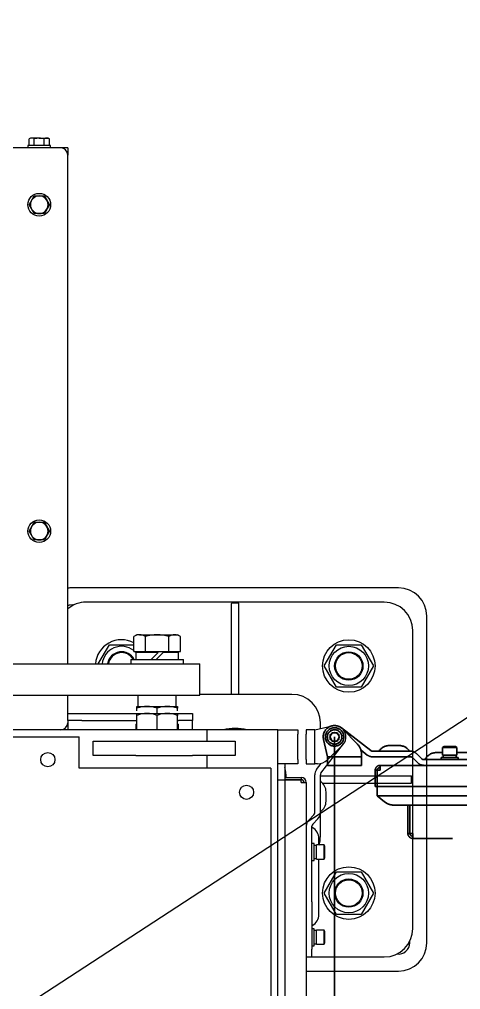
# Model space of a CAD drawing. Extents: x -681219 to -550379, y -242630 to -158199.
# Drawn here: x -573645 to -573334, y -222500 to -221816 of the extents above; entities that cross this region are included whole.
import ezdxf

# ---------------------------------------------------------------- set-up
doc = ezdxf.new("R2010")
doc.units = 0
doc.header["$LTSCALE"] = 1000
doc.linetypes.add('C2', pattern=[17, 14, -1, 1, -1])
doc.linetypes.add('P2', pattern=[23, 18, -1, 1, -1, 1, -1])
for name, color, linetype in [('19031000044', 7, 'CONTINUOUS'), ('AAD0802002', 7, 'CONTINUOUS'), ('AAD0803002', 7, 'CONTINUOUS'), ('AAD2005001', 7, 'CONTINUOUS'), ('AAD2005501', 7, 'CONTINUOUS'), ('AAD2010001', 7, 'CONTINUOUS'), ('AAO0602001', 7, 'CONTINUOUS'), ('C__USERS_YSV001_', 7, 'CONTINUOUS'), ('FAA02001', 7, 'CONTINUOUS'), ('GAB00601', 7, 'CONTINUOUS'), ('GAB00802', 7, 'CONTINUOUS'), ('GAB02001', 7, 'CONTINUOUS'), ('GAE00601', 7, 'CONTINUOUS'), ('GAE02001', 7, 'CONTINUOUS'), ('GBH02401', 7, 'CONTINUOUS'), ('GZDH011002071', 7, 'CONTINUOUS'), ('GZDH011003592', 7, 'CONTINUOUS'), ('GZDH011004841', 7, 'CONTINUOUS'), ('GZDH011027072', 7, 'CONTINUOUS'), ('GZDH011027981', 7, 'CONTINUOUS'), ('GZDH011032011', 7, 'CONTINUOUS'), ('GZDH011034431', 7, 'CONTINUOUS'), ('GZDH011034441', 7, 'CONTINUOUS'), ('GZDH011034501', 7, 'CONTINUOUS'), ('NEW1', 2, 'CONTINUOUS'), ('SDZB011043001', 7, 'CONTINUOUS'), ('中心线', 4, 'C2')]:
    doc.layers.add(name, color=color, linetype=linetype)
doc.layers.add('双点划线', color=2, linetype='P2', lineweight=35)
doc.styles.add('ISOCP', font='isocp.shx', dxfattribs={"bigfont": 'gbcbig.shx'})
doc.dimstyles.new('STD2', dxfattribs={"dimscale": 40, "dimtxt": 2.5, "dimasz": 2.5, "dimexe": 1, "dimexo": 0.7, "dimgap": 0.7, "dimtad": 1, "dimdec": 0, "dimdsep": 46, "dimtxsty": 'ISOCP', "dimcen": 2.5, "dimadec": 1, "dimazin": 2, "dimtfac": 1, "dimtdec": 0, "dimtmove": 0, "dimatfit": 3, "dimfxl": 0, "dimarcsym": 0})

# ---------------------------------------------------------------- blocks, each defined once
blk = doc.blocks.new('端门')
at = {"layer": '双点划线', "ltscale": 0.05}
for p, q in [((0, 0), (0, 1260.09)), ((-1233.1, 71.5), (-55.1, 71.5)), ((-55.1, 68), (-55.1, 71.5)), ((-53.1, 68), (-55.1, 68)), ((-51.6, 68), (-53.1, 68)), ((-53.1, 68), (-53.1, 48)), ((-53.1, 48), (-53.1, 68)), ((-51.6, 68), (-51.6, 48)), ((-53.1, 61.5), (-53.1, 61.5)), ((-41.6, 48), (-1246.6, 48)), ((-30.1, 41.5), (-1258.1, 41.5)), ((-35.26, 45.73), (-30.1, 41.5)), ((-30.1, 41.5), (-30.1, 26)), ((-30.1, 35), (-1258.1, 35)), ((-30.1, 23.5), (-30.1, 35)), ((-28.6, 35), (-30.1, 35)), ((-28.6, 35), (-28.6, 23.5)), ((-32.1, 23.5), (-32.1, 20)), ((-32.1, 23.5), (-30.1, 23.5)), ((-30.1, 26), (-30.1, 23.5)), ((-28.6, 23.5), (-30.1, 23.5)), ((-32.1, 20), (-1256.1, 20)), ((-113.73, 16), (-62.83, 16)), ((-87.1, 16), (-87.1, 14.4)), ((-87.1, 14.4), (-75.1, 14.4)), ((-85.75, 14.4), (-85.75, 14.17)), ((-76.45, 12.8), (-76.45, 14.4)), ((-75.1, 14.4), (-75.1, 16)), ((-61.41, 15.41), (-57.76, 11.76)), ((-58.59, 18.24), (-54.93, 14.59)), ((-53.51, 14), (-26.68, 14)), ((-16, 20), (-19, 20)), ((-19, 20), (-19, 14)), ((-19, 12.07), (-19, 14)), ((-19, 14), (-16, 14)), ((-16, 20), (2, 20)), ((-16, 14), (2, 14)), ((5, 20), (2, 20)), ((2, 14), (5, 14)), ((5, 14), (5, 20)), ((5, 14), (7.8, 1.79)), ((-124.96, 11), (-86.1, 11)), ((-86.1, 12.8), (-76.1, 12.8)), ((-86.1, 12.8), (-86.1, 7.4)), ((-86.1, 7.4), (-76.1, 7.4)), ((-86.1, 7.4), (-85.06, 6.8)), ((-85.75, 13.03), (-85.75, 12.8)), ((-77.14, 6.8), (-76.1, 7.4)), ((-76.1, 7.4), (-76.1, 12.8)), ((-76.1, 11), (-71.7, 11)), ((-53.51, 10), (-26.68, 10)), ((-25.46, 9.58), (-4.9, -6.33)), ((-23.01, 12.75), (-18.62, 9.35)), ((-85.06, 6.8), (-77.14, 6.8)), ((-45.27, 6), (-38.76, 6)), ((-5.72, -5.59), (-16.15, 5.09)), ((-3.46, 0), (-1.73, 3)), ((-1.73, -3), (-3.46, 0)), ((-1.73, 3), (1.73, 3)), ((1.73, 3), (3.46, 0)), ((3.46, 0), (1.73, -3)), ((1.73, -3), (-1.73, -3))]:
    blk.add_line(p, q, dxfattribs=at)
for radius in [6.5, 5.11]:
    blk.add_circle((0, 0), radius, dxfattribs=at)
for centre, radius, start, end in [((0, 0), 1260.09, 90, 178.40835), ((-55.1, 68), 3.5, 0, 90), ((-55.1, 68), 2, 0, 90), ((-41.6, 38), 10, 50.6341, 90), ((-33.1, 26), 3, 289.4712, 303.55731), ((-32.1, 23.5), 2, 270, 0), ((-32.1, 23.5), 3.5, 270, 0), ((-33.1, 26), 3, 357.90729, 0), ((-81.1, 13.03), 4.65, 162.92065, 180), ((-81.1, 14.17), 4.65, 177.11163, 186.9875), ((-71.7, 20), 9, 270, 331.72629), ((-63.33, 15.5), 0.5, 90, 151.72629), ((-62.83, 14), 6, 45, 90), ((-62.83, 14), 2, 45, 90), ((-53.51, 16), 2, 225, 270), ((-26.68, 8), 6, 52.27309, 90), ((-53.51, 16), 6, 225, 270), ((-53.01, 9.5), 0.5, 35.37654, 90), ((-45.27, 15), 9, 215.37654, 270), ((-38.76, 15), 9, 270, 324.62346), ((-31.01, 9.5), 0.5, 90, 144.62346), ((-26.68, 8), 2, 52.27309, 90), ((-9, 12.07), 10, 180, 224.33269), ((0, 0), 8, 224.33269, 12.90317)]:
    blk.add_arc(centre, radius, start, end, dxfattribs=at)
blk = doc.blocks.new('fushitu')
at = {"layer": '19031000044', "color": 7, "linetype": 'Continuous'}
for p, q in [((5520, 1300), (5520, 1297)), ((5526, 1300), (5520, 1300)), ((5526, 1300), (5538.21, 1302.8)), ((5526, 1297), (5526, 1300)), ((5520, 1279), (5520, 1297)), ((5526, 1279), (5526, 1297)), ((5537, 1296.73), (5540, 1298.46)), ((5537, 1293.27), (5537, 1296.73)), ((5540, 1291.54), (5537, 1293.27)), ((5540, 1298.46), (5543, 1296.73)), ((5543, 1293.27), (5540, 1291.54)), ((5543, 1296.73), (5543, 1293.27)), ((5530.42, 1269.54), (5546.33, 1290.1)), ((5545.59, 1289.28), (5534.91, 1278.85)), ((5520, 1279), (5520, 1276)), ((5526, 1276), (5526, 1279)), ((5520, 1276), (5526, 1276)), ((5527.93, 1276), (5526, 1276)), ((5527.25, 1271.99), (5530.65, 1276.38)), ((5526, 1241.49), (5526, 1268.32)), ((5530, 1241.49), (5530, 1268.32)), ((5534, 1249.73), (5534, 1256.24)), ((5521.76, 1236.41), (5525.41, 1240.07)), ((5524.59, 1233.59), (5528.24, 1237.24)), ((5524, 1181.27), (5524, 1232.17)), ((5529, 1218.9), (5529, 1223.3)), ((5529, 1170.04), (5529, 1208.9)), ((5524, 1178.79), (5524, 1181.27)), ((5524, 1178.79), (5524, 1145.53)), ((5524, 1140), (5524, 1145.53)), ((5520, 1140), (5524, 1140))]:
    blk.add_line(p, q, dxfattribs=at)
for radius in [6.5, 5.11]:
    blk.add_circle((5540, 1295), radius, dxfattribs=at)
for centre, radius, start, end in [((5540, 1295), 8, 314.33269, 102.90317), ((5527.93, 1286), 10, 270, 314.33269), ((5532, 1268.32), 6, 142.27309, 180), ((5532, 1268.32), 2, 142.27309, 180), ((5530.5, 1263.99), 0.5, 180, 234.62346), ((5525, 1256.24), 9, 0, 54.62346), ((5525, 1249.73), 9, 305.37654, 0), ((5524, 1241.49), 2, 315, 0), ((5524, 1241.49), 6, 315, 0), ((5530.5, 1241.99), 0.5, 125.37654, 180), ((5526, 1232.17), 6, 135, 180), ((5526, 1232.17), 2, 135, 180), ((5524.5, 1231.67), 0.5, 180, 241.72629), ((5520, 1223.3), 9, 0, 61.72629), ((5520, 1170.04), 9, 298.27371, 0), ((5524.5, 1161.67), 0.5, 118.27371, 180)]:
    blk.add_arc(centre, radius, start, end, dxfattribs=at)
at = {"layer": 'AAD0802002', "color": 7, "linetype": 'Continuous'}
for p, q in [((5324.81, 1670), (5328.41, 1676.23)), ((5328.41, 1676.23), (5332, 1676.23)), ((5332, 1676.23), (5335.6, 1676.23)), ((5335.6, 1676.23), (5339.19, 1670)), ((5328.41, 1663.77), (5324.81, 1670)), ((5339.19, 1670), (5335.6, 1663.77)), ((5332, 1663.77), (5328.41, 1663.77)), ((5335.6, 1663.77), (5332, 1663.77)), ((5324.81, 1440), (5328.41, 1446.23)), ((5328.41, 1446.23), (5332, 1446.23)), ((5332, 1446.23), (5335.6, 1446.23)), ((5335.6, 1446.23), (5339.19, 1440)), ((5328.41, 1433.77), (5324.81, 1440)), ((5339.19, 1440), (5335.6, 1433.77)), ((5332, 1433.77), (5328.41, 1433.77)), ((5335.6, 1433.77), (5332, 1433.77))]:
    blk.add_line(p, q, dxfattribs=at)
for centre, start, end in [((5332, 1670), 90, 270), ((5332, 1670), 270, 90), ((5332, 1440), 90, 270), ((5332, 1440), 270, 90)]:
    blk.add_arc(centre, 6.23, start, end, dxfattribs=at)
at = {"layer": 'AAD0803002', "color": 7, "linetype": 'Continuous'}
for p, q in [((5325.85, 1716.9), (5324.9, 1716.35)), ((5324.9, 1711.6), (5324.9, 1716.35)), ((5332, 1716.9), (5325.85, 1716.9)), ((5328.45, 1711.6), (5328.45, 1716.35)), ((5332, 1716.9), (5338.15, 1716.9)), ((5335.55, 1711.6), (5335.55, 1716.35)), ((5339.1, 1716.35), (5338.15, 1716.9)), ((5339.1, 1711.6), (5339.1, 1716.35))]:
    blk.add_line(p, q, dxfattribs=at)
for centre, start, end in [((5326.68, 1713.73), 55.93921, 124.0637), ((5337.32, 1713.73), 55.93602, 124.06107)]:
    blk.add_arc(centre, 3.17, start, end, dxfattribs=at)
for points in [[(5332, 1716.9), (5331.4, 1716.9), (5330.8, 1716.85), (5329.62, 1716.66), (5329.03, 1716.52), (5328.45, 1716.35)], [(5335.55, 1716.35), (5334.98, 1716.52), (5334.39, 1716.65), (5333.21, 1716.85), (5332.6, 1716.9), (5332, 1716.9)]]:
    blk.add_open_spline(points, degree=3, knots=[0, 0, 0, 0, 0.5, 0.5, 1, 1, 1, 1], dxfattribs=at)
at = {"layer": 'AAD2005001', "color": 7, "linetype": 'Continuous'}
for p, q in [((5400.73, 1316.5), (5429.27, 1316.5)), ((5400.73, 1315.23), (5400.73, 1316.5)), ((5400.73, 1313.43), (5400.73, 1315.23)), ((5415, 1311.5), (5415, 1315.23)), ((5429.27, 1316.5), (5429.27, 1315.23)), ((5429.27, 1313.43), (5429.27, 1315.23))]:
    blk.add_line(p, q, dxfattribs=at)
for centre, start, end in [((5407.87, 1295.72), 69.91441, 110.08391), ((5422.13, 1295.72), 69.91615, 110.08553)]:
    blk.add_arc(centre, 20.77, start, end, dxfattribs=at)
at = {"layer": 'AAD2005501', "color": 7, "linetype": 'Continuous'}
for p, q in [((5400.73, 1311.5), (5429.27, 1311.5)), ((5400.73, 1310.23), (5400.73, 1311.5)), ((5400.73, 1300), (5400.73, 1310.23)), ((5415, 1300), (5415, 1310.23)), ((5429.27, 1311.5), (5429.27, 1310.23)), ((5429.27, 1300), (5429.27, 1310.23))]:
    blk.add_line(p, q, dxfattribs=at)
for centre, start, end in [((5407.87, 1290.72), 69.91441, 110.08391), ((5422.13, 1290.72), 69.91615, 110.08553)]:
    blk.add_arc(centre, 20.77, start, end, dxfattribs=at)
at = {"layer": 'AAD2010001', "color": 7, "linetype": 'Continuous'}
for p, q in [((5400.73, 1367), (5398.53, 1365.73)), ((5398.53, 1355.3), (5398.53, 1365.73)), ((5402.64, 1367), (5400.73, 1367)), ((5402.64, 1367), (5429.27, 1367)), ((5406.76, 1355.3), (5406.76, 1365.73)), ((5423.24, 1355.3), (5423.24, 1365.73)), ((5431.47, 1365.73), (5429.27, 1367)), ((5431.47, 1355.3), (5431.47, 1365.73)), ((5398.53, 1355.3), (5406.76, 1355.3)), ((5401.15, 1355.3), (5401.15, 1354.5)), ((5406.76, 1355.3), (5423.24, 1355.3)), ((5423.24, 1355.3), (5431.47, 1355.3)), ((5428.85, 1354.5), (5428.85, 1355.3))]:
    blk.add_line(p, q, dxfattribs=at)
for centre, radius, start, end in [((5402.99, 1358.6), 8.41, 92.33289, 122.05242), ((5402.41, 1358.95), 8.06, 57.2845, 88.3302), ((5427.36, 1359.61), 7.37, 56.04078, 123.96213)]:
    blk.add_arc(centre, radius, start, end, dxfattribs=at)
blk.add_open_spline([(5423.24, 1365.73), (5421.89, 1366.11), (5420.54, 1366.43), (5417.8, 1366.88), (5416.42, 1367), (5414.32, 1367), (5413.61, 1366.97), (5412.22, 1366.85), (5411.53, 1366.77), (5409.47, 1366.44), (5408.11, 1366.11), (5406.76, 1365.73)], degree=3, knots=[0, 0, 0, 0, 0.25, 0.25, 0.5, 0.5, 0.625, 0.625, 0.75, 0.75, 1, 1, 1, 1], dxfattribs=at)
at = {"layer": 'AAO0602001', "color": 7, "linetype": 'Continuous'}
for p, q in [((5527.2, 1208.9), (5527.2, 1218.9)), ((5532.6, 1218.9), (5527.2, 1218.9)), ((5532.6, 1208.9), (5532.6, 1218.9)), ((5533.2, 1217.86), (5532.6, 1218.9)), ((5533.2, 1209.94), (5533.2, 1217.86)), ((5532.6, 1208.9), (5533.2, 1209.94)), ((5527.2, 1208.9), (5532.6, 1208.9)), ((5527.2, 1148.9), (5527.2, 1158.9)), ((5532.6, 1158.9), (5527.2, 1158.9)), ((5532.6, 1148.9), (5532.6, 1158.9)), ((5533.2, 1157.86), (5532.6, 1158.9)), ((5533.2, 1149.94), (5533.2, 1157.86)), ((5527.2, 1148.9), (5532.6, 1148.9)), ((5532.6, 1148.9), (5533.2, 1149.94))]:
    blk.add_line(p, q, dxfattribs=at)
at = {"layer": 'C__USERS_YSV001_', "color": 7, "linetype": 'Continuous'}
for p, q in [((5585, 1400), (5355, 1400)), ((5575, 1390), (5365, 1390)), ((5467.5, 1389.16), (5467.5, 1389.07)), ((5472.5, 1389.16), (5467.5, 1389.16)), ((5467.5, 1325), (5467.5, 1389.07)), ((5472.5, 1389.07), (5472.5, 1389.16)), ((5472.5, 1325), (5472.5, 1389.07)), ((5605, 1150), (5605, 1380)), ((5595, 1160), (5595, 1370)), ((4927.64, 1346.5), (5445, 1346.5)), ((5445, 1324.5), (5445, 1346.5)), ((4934, 1324.5), (5445, 1324.5)), ((5401.5, 1324.5), (5401.5, 1316.5)), ((5428.5, 1316.5), (5428.5, 1324.5)), ((5510, 1325), (5445, 1325)), ((5500, 1300), (5514, 1300)), ((5514, 1300), (5514, 1297)), ((5530, 1300.92), (5530, 1305)), ((5514, 1279), (5514, 1297)), ((5514, 1279), (5514, 1276)), ((5514, 1276), (5500, 1276)), ((5530, 1275.54), (5530, 1276.22)), ((5530, 1267.5), (5594.07, 1267.5)), ((5594.16, 1267.5), (5594.07, 1267.5)), ((5594.16, 1262.5), (5594.16, 1267.5)), ((5531.47, 1262.5), (5594.07, 1262.5)), ((5594.07, 1262.5), (5594.16, 1262.5)), ((5530, 1225), (5530, 1241.49)), ((5524, 1140), (5575, 1140)), ((5520, 1130), (5585, 1130))]:
    blk.add_line(p, q, dxfattribs=at)
for centre, radius in [((5550, 1345), 10), ((5550, 1345), 9.4), ((5550, 1185), 10), ((5550, 1185), 9.4)]:
    blk.add_circle(centre, radius, dxfattribs=at)
for centre, radius, start, end in [((5355, 1380), 20, 90, 98.62693), ((5585, 1380), 20, 0, 90), ((5365, 1370), 20, 90, 130.5416), ((5355, 1380), 8, 81.94448, 112.02431), ((5575, 1370), 20, 0, 90), ((5390, 1345), 10, 26.74368, 171.37307), ((5390, 1345), 9.4, 28.60222, 170.81775), ((5510, 1305), 20, 0, 90), ((5510, 1225), 20, 341.80513, 0), ((5575, 1160), 20, 270, 0), ((5585, 1150), 8, 261.94458, 0), ((5585, 1150), 20, 270, 0), ((5585, 1150), 8, 0, 8.05542)]:
    blk.add_arc(centre, radius, start, end, dxfattribs=at)
at = {"layer": 'FAA02001', "color": 7, "linetype": 'Continuous'}
for p, q in [((5373.52, 1346.46), (5381.34, 1360)), ((5381.34, 1360), (5398.66, 1360)), ((5532.68, 1345), (5541.34, 1360)), ((5541.34, 1360), (5558.66, 1360)), ((5558.66, 1360), (5567.32, 1345)), ((5541.34, 1330), (5532.68, 1345)), ((5567.32, 1345), (5558.66, 1330)), ((5558.66, 1330), (5541.34, 1330)), ((5532.68, 1185), (5541.34, 1200)), ((5541.34, 1200), (5558.66, 1200)), ((5558.66, 1200), (5567.32, 1185)), ((5541.34, 1170), (5532.68, 1185)), ((5567.32, 1185), (5558.66, 1170)), ((5558.66, 1170), (5541.34, 1170))]:
    blk.add_line(p, q, dxfattribs=at)
for centre in [(5550, 1345), (5550, 1185)]:
    blk.add_circle(centre, 13.85, dxfattribs=at)
for start, end in [(52.00813, 173.78249), (43.30805, 48.04604)]:
    blk.add_arc((5390, 1345), 13.85, start, end, dxfattribs=at)
at = {"layer": 'GAB00601', "color": 7, "linetype": 'Continuous'}
for p, q in [((5525.6, 1219.9), (5524, 1219.9)), ((5525.6, 1207.9), (5525.6, 1219.9)), ((5524, 1207.9), (5525.6, 1207.9)), ((5525.6, 1159.9), (5524, 1159.9)), ((5525.6, 1147.9), (5525.6, 1159.9)), ((5524, 1147.9), (5525.6, 1147.9))]:
    blk.add_line(p, q, dxfattribs=at)
at = {"layer": 'GAB00802', "color": 7, "linetype": 'Continuous'}
for p, q in [((5340, 1711.6), (5324, 1711.6)), ((5324, 1711.6), (5324, 1710)), ((5340, 1710), (5340, 1711.6))]:
    blk.add_line(p, q, dxfattribs=at)
for centre in [(5332, 1670), (5332, 1440)]:
    blk.add_circle(centre, 8, dxfattribs=at)
at = {"layer": 'GAB02001', "color": 7, "linetype": 'Continuous'}
for p, q in [((5396.5, 1349.5), (5433.5, 1349.5)), ((5396.5, 1349.5), (5396.5, 1346.5)), ((5433.5, 1346.5), (5433.5, 1349.5))]:
    blk.add_line(p, q, dxfattribs=at)
for centre in [(5550, 1345), (5550, 1185)]:
    blk.add_circle(centre, 18.5, dxfattribs=at)
blk.add_arc((5390, 1345), 18.5, 62.5593, 175.34929, dxfattribs=at)
at = {"layer": 'GAE00601', "color": 7, "linetype": 'Continuous'}
for p, q in [((5527.2, 1218.55), (5525.6, 1218.55)), ((5525.6, 1209.25), (5525.83, 1209.25)), ((5527.2, 1158.55), (5525.6, 1158.55)), ((5525.6, 1149.25), (5525.83, 1149.25))]:
    blk.add_line(p, q, dxfattribs=at)
for centre, start, end in [((5526.97, 1213.9), 252.92065, 272.88837), ((5525.83, 1213.9), 267.11163, 287.07935), ((5526.97, 1153.9), 252.92065, 272.88837), ((5525.83, 1153.9), 267.11163, 287.07935)]:
    blk.add_arc(centre, 4.65, start, end, dxfattribs=at)
at = {"layer": 'GAE02001', "color": 7, "linetype": 'Continuous'}
for p, q in [((5415.73, 1354.5), (5399.9, 1354.5)), ((5399.9, 1354.5), (5399.9, 1349.5)), ((5410.73, 1349.5), (5415.73, 1354.5)), ((5419.27, 1354.5), (5414.27, 1349.5)), ((5430.1, 1354.5), (5419.27, 1354.5)), ((5430.1, 1349.5), (5430.1, 1354.5)), ((5399.9, 1304), (5400.73, 1304)), ((5399.9, 1304), (5399.9, 1300)), ((5429.27, 1304), (5430.1, 1304)), ((5430.1, 1300), (5430.1, 1304))]:
    blk.add_line(p, q, dxfattribs=at)
at = {"layer": 'GBH02401', "color": 7, "linetype": 'Continuous'}
for start, end in [(76.4638, 103.5362), (2.22873, 13.5362)]:
    blk.add_arc((5470, 1265), 36, start, end, dxfattribs=at)
at = {"layer": 'GZDH011002071', "color": 7, "linetype": 'Continuous'}
for q in [(5347, 1710), (5352, 1705)]:
    blk.add_line((5352, 1710), q, dxfattribs=at)
at = {"layer": 'GZDH011004841', "color": 7, "linetype": 'Continuous'}
for p, q in [((5352, 1306.5), (5352, 1311.5)), ((5352, 1311.5), (5362, 1311.5)), ((5352, 1306.5), (5352, 1300)), ((5362, 1306.5), (5352, 1306.5)), ((5362, 1311.5), (5400.73, 1311.5)), ((5362, 1306.5), (5400.73, 1306.5)), ((5429.27, 1311.5), (5430, 1311.5)), ((5429.27, 1306.5), (5430, 1306.5)), ((5430, 1311.5), (5440, 1311.5)), ((5440, 1306.5), (5430, 1306.5)), ((5440, 1311.5), (5440, 1306.5)), ((5440, 1300), (5440, 1306.5)), ((5505, 1276), (5505, 1266.4))]:
    blk.add_line(p, q, dxfattribs=at)
at = {"layer": 'GZDH011027072', "color": 7, "linetype": 'Continuous'}
for p, q in [((5505, 1266.4), (5505, 1264.9)), ((5505, 1266.4), (5516.5, 1266.4)), ((5516.5, 1264.9), (5505, 1264.9)), ((5505, 1264.9), (5505, 36.9)), ((5514, 1264.9), (5516.5, 1264.9)), ((5516.5, 1266.4), (5516.5, 1264.9)), ((5516.5, 1262.9), (5516.5, 1264.9)), ((5516.5, 1262.9), (5520, 1262.9)), ((5520, 1262.9), (5520, 38.9))]:
    blk.add_line(p, q, dxfattribs=at)
for radius in [3.5, 2]:
    blk.add_arc((5516.5, 1262.9), radius, 0, 90, dxfattribs=at)
at = {"layer": 'GZDH011027981', "color": 7, "linetype": 'Continuous'}
for p, q in [((5347, 1710), (5087, 1710)), ((5352, 1346.5), (5352, 1705)), ((5352, 1311.5), (5352, 1324.5))]:
    blk.add_line(p, q, dxfattribs=at)
for centre, start, end in [((5347, 1705), 0, 90), ((5347, 1305), 270, 0)]:
    blk.add_arc(centre, 5, start, end, dxfattribs=at)
at = {"layer": 'GZDH011032011', "color": 7, "linetype": 'Continuous'}
blk.add_line((5500, 1264.9), (5514, 1264.9), dxfattribs=at)
blk.add_arc((5514, 1261.9), 3, 19.4712, 33.55731, dxfattribs=at)
at = {"layer": 'GZDH011034431', "color": 7, "linetype": 'Continuous'}
for p, q in [((5450, 1300), (4003, 1300)), ((5450, 1300), (5450, 1295.5)), ((5450, 1295.5), (5450, 1292)), ((5450, 1282), (5450, 1273))]:
    blk.add_line(p, q, dxfattribs=at)
at = {"layer": 'GZDH011034441', "color": 7, "linetype": 'Continuous'}
for p, q in [((5457.5, 1300), (5450, 1300)), ((5492.5, 1300), (5457.5, 1300)), ((5500, 1300), (5492.5, 1300)), ((5500, -1300), (5500, 1300))]:
    blk.add_line(p, q, dxfattribs=at)
at = {"layer": 'GZDH011034501', "color": 7, "linetype": 'Continuous'}
for p, q in [((4140, 1295), (5360, 1295)), ((5360, 1273), (5360, 1295)), ((5495, 1273), (5360, 1273)), ((5495, 1273), (5495, 0))]:
    blk.add_line(p, q, dxfattribs=at)
for centre in [(5338, 1279), (5478, 1256)]:
    blk.add_circle(centre, 5, dxfattribs=at)
at = {"layer": 'SDZB011043001', "color": 7, "linetype": 'Continuous'}
for p, q in [((5370, 1292), (5400, 1292)), ((5370, 1282), (5370, 1292)), ((5400, 1292), (5440, 1292)), ((5440, 1292), (5470, 1292)), ((5470, 1292), (5470, 1282)), ((5400, 1282), (5370, 1282)), ((5400, 1282), (5440, 1282)), ((5470, 1282), (5440, 1282))]:
    blk.add_line(p, q, dxfattribs=at)

msp = doc.modelspace()

# ---------------------------------------------------------------- block references
at = {"layer": 'GZDH011003592', "rotation": 180}
msp.add_blockref('端门', (-573422.82, -222321.6983), dxfattribs=at)
at = {"layer": '中心线'}
msp.add_blockref('fushitu', (-578962.82, -223616.6983), dxfattribs=at)

# ---------------------------------------------------------------- leaders
at = {"layer": 'NEW1', "color": 2}
msp.add_leader([(-573997.4706, -222743.3161), (-572530.3248, -221787.3675)], dimstyle='STD2', override={"dimgap": 0.7, "dimtad": 0}, dxfattribs=at)

doc.saveas('drawing.dxf')
